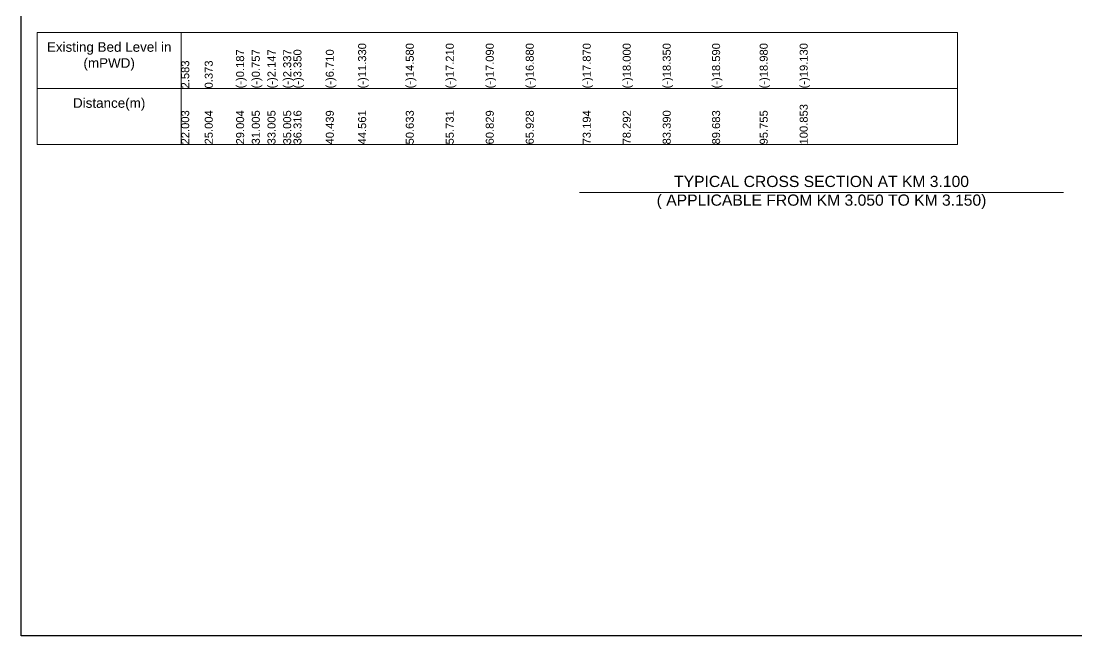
# Model space of a CAD drawing. Header units: inches. Extents: x 89000 to 1304432, y -10828 to 220529.
# Drawn here: x 1278993 to 1285588, y 158573 to 162415 of the extents above; entities that cross this region are included whole.
import ezdxf

# ---------------------------------------------------------------- set-up
doc = ezdxf.new("R2010")
doc.units = ezdxf.units.IN
doc.header["$LTSCALE"] = 7
doc.header["$MEASUREMENT"] = 0
for name, color, linetype, lineweight in [('Cross section Data Border', 7, 'Continuous', 9), ('Cross Section Labels', 7, 'Continuous', 9), ('Long Section Labels', 7, 'Continuous', 9)]:
    doc.layers.add(name, color=color, linetype=linetype, lineweight=lineweight)
doc.styles.get("Standard").update_dxf_attribs({"font": 'arial.ttf'})

msp = doc.modelspace()

# ---------------------------------------------------------------- linework, layer by layer
msp.add_lwpolyline([(1278992.53831, 165644.39843), (1288992.53831, 165644.39843), (1288992.53831, 158573.39843), (1278992.53831, 158573.39843)], close=True)
at = {"layer": 'Cross section Data Border'}
msp.add_lwpolyline([(1279092.53831, 162344.39843), (1284841.77945, 162344.39843), (1284841.77945, 161644.39843), (1279092.53831, 161644.39843)], close=True, dxfattribs=at)
for points in [[(1279992.53831, 162344.39843), (1279992.53831, 161644.39843)], [(1279092.53831, 161994.39843), (1284841.77945, 161994.39843)]]:
    msp.add_lwpolyline(points, dxfattribs=at)
at = {"layer": 'Cross Section Labels'}
msp.add_lwpolyline([(1282480.53831, 161344.39843), (1283992.53831, 161344.39843), (1285504.53831, 161344.39843)], dxfattribs=at)

# ---------------------------------------------------------------- texts
at = {"layer": 'Cross section Data Border', "char_height": 60, "width": 800, "attachment_point": 5}
for s, insert in [('Existing Bed Level in (mPWD)', (1279542.53831, 162194.39843)), ('Distance(m)', (1279542.53831, 161894.39843))]:
    msp.add_mtext(s, dxfattribs=dict(at, insert=insert))
at = {"layer": 'Cross Section Labels', "insert": (1283992.53831, 161344.39843), "char_height": 70, "attachment_point": 5}
msp.add_mtext('TYPICAL CROSS SECTION AT KM 3.100^J( APPLICABLE FROM KM 3.050 TO KM 3.150)', dxfattribs=at)
at = {"layer": 'Long Section Labels', "char_height": 50, "attachment_point": 1, "rotation": 90}
for s, insert in [('(-)11.330', (1281097.86182, 161994.39843)), ('(-)14.580', (1281395.41809, 161994.39843)), ('(-)17.210', (1281645.21488, 161994.39843)), ('(-)17.090', (1281895.02092, 161994.39843)), ('(-)16.880', (1282144.83406, 161994.39843)), ('(-)17.870', (1282500.90225, 161994.39843)), ('(-)18.000', (1282750.69086, 161994.39843)), ('(-)18.350', (1283000.48721, 161994.39843)), ('(-)18.590', (1283308.83635, 161994.39843)), ('(-)18.980', (1283606.38935, 161994.39843)), ('(-)19.130', (1283856.17329, 161994.39843)), ('(-)0.187', (1280335.58778, 161994.39843)), ('(-)0.757', (1280433.60458, 161994.39843)), ('(-)2.147', (1280531.62137, 161994.39843)), ('(-)2.337', (1280629.63196, 161994.39843)), ('(-)3.350', (1280693.87894, 161994.39843)), ('(-)6.710', (1280895.86623, 161994.39843)), ('2.583', (1279992.53831, 161994.39843)), ('0.373', (1280139.5604, 161994.39843)), ('22.003', (1279992.53831, 161644.39843)), ('25.004', (1280139.5604, 161644.39843)), ('29.004', (1280335.58778, 161644.39843)), ('31.005', (1280433.60458, 161644.39843)), ('33.005', (1280531.62137, 161644.39843)), ('35.005', (1280629.63196, 161644.39843)), ('36.316', (1280693.87894, 161644.39843)), ('40.439', (1280895.86623, 161644.39843)), ('44.561', (1281097.86182, 161644.39843)), ('50.633', (1281395.41809, 161644.39843)), ('55.731', (1281645.21488, 161644.39843)), ('60.829', (1281895.02092, 161644.39843)), ('65.928', (1282144.83406, 161644.39843)), ('73.194', (1282500.90225, 161644.39843)), ('78.292', (1282750.69086, 161644.39843)), ('83.390', (1283000.48721, 161644.39843)), ('89.683', (1283308.83635, 161644.39843)), ('95.755', (1283606.38935, 161644.39843)), ('100.853', (1283856.17329, 161644.39843))]:
    msp.add_mtext(s, dxfattribs=dict(at, insert=insert))

doc.saveas('drawing.dxf')
